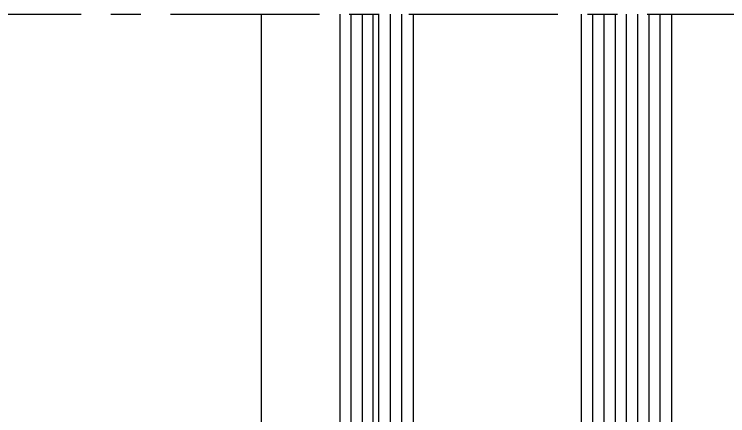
# Model space of a CAD drawing. Extents: x 0 to 1130, y -960 to 577.
# Drawn here: x 142.53 to 187.43, y -721.63 to -696.36 of the extents above; entities that cross this region are included whole.
import ezdxf

# ---------------------------------------------------------------- set-up
doc = ezdxf.new("R2010")
doc.units = 0
doc.header["$LTSCALE"] = 7.5
doc.header["$MEASUREMENT"] = 0
doc.linetypes.add('CENTER', pattern=[2, 1.25, -0.25, 0.25, -0.25])
for name, color, linetype in [('ASSI', 1, 'CENTER'), ('FINE', 7, 'CONTINUOUS'), ('TRATTEGGI', 140, 'CONTINUOUS'), ('VETRO', 6, 'CONTINUOUS')]:
    doc.layers.add(name, color=color, linetype=linetype)

msp = doc.modelspace()

# ---------------------------------------------------------------- linework, layer by layer
at = {"layer": 'ASSI'}
msp.add_line((77.36472871519544, -696.3632955822773), (189.7869767804074, -696.3632955822773), dxfattribs=at)
at = {"layer": 'FINE'}
msp.add_line((158.0876769050755, -728.1844395259686), (158.0876769050755, -696.3632955822773), dxfattribs=at)
at = {"layer": 'TRATTEGGI'}
for p, q in [((163.7446882883716, -738.0873177455414), (163.7446882883716, -696.3632955822773)), ((164.4518147112835, -738.0873177455414), (164.4518147112835, -696.3632955822773)), ((165.1235848130499, -738.0873177455414), (165.1235848130499, -696.3632955822773)), ((165.477148024506, -738.0873177455414), (165.477148024506, -696.3632955822773)), ((166.2196307685635, -738.0873177455414), (166.2196307685635, -696.3632955822773)), ((166.9267571914756, -738.0873177455414), (166.9267571914756, -696.3632955822773)), ((178.9473356564355, -738.0873177455414), (178.9473356564355, -696.3632955822773)), ((179.6544620793474, -738.0873177455414), (179.6544620793474, -696.3632955822773)), ((180.3615885022595, -738.0873177455414), (180.3615885022595, -696.3632955822773)), ((181.0687149251716, -738.0873177455414), (181.0687149251716, -696.3632955822773)), ((181.7758413480837, -738.0873177455414), (181.7758413480837, -696.3632955822773)), ((182.4829677709956, -738.0873177455414), (182.4829677709956, -696.3632955822773)), ((183.1900941939074, -738.0873177455414), (183.1900941939074, -696.3632955822773))]:
    msp.add_line(p, q, dxfattribs=at)
at = {"layer": 'VETRO'}
for points in [[(167.6338836143875, -696.3632955822773), (167.6338836143875, -737.3801913226293), (166.9267571914756, -738.0873177455414), (163.7446882883716, -738.0873177455414), (163.0375618654597, -737.3801913226293), (163.0375618654597, -696.3632955822773)], [(183.8972206168195, -696.3632955822773), (183.8972206168195, -737.3801913226291), (183.1900941939074, -738.087317745541), (178.9473356564355, -738.087317745541), (178.2402092335237, -737.3801913226293), (178.2402092335237, -696.3632955822773)]]:
    msp.add_lwpolyline(points, dxfattribs=at)

doc.saveas('drawing.dxf')
